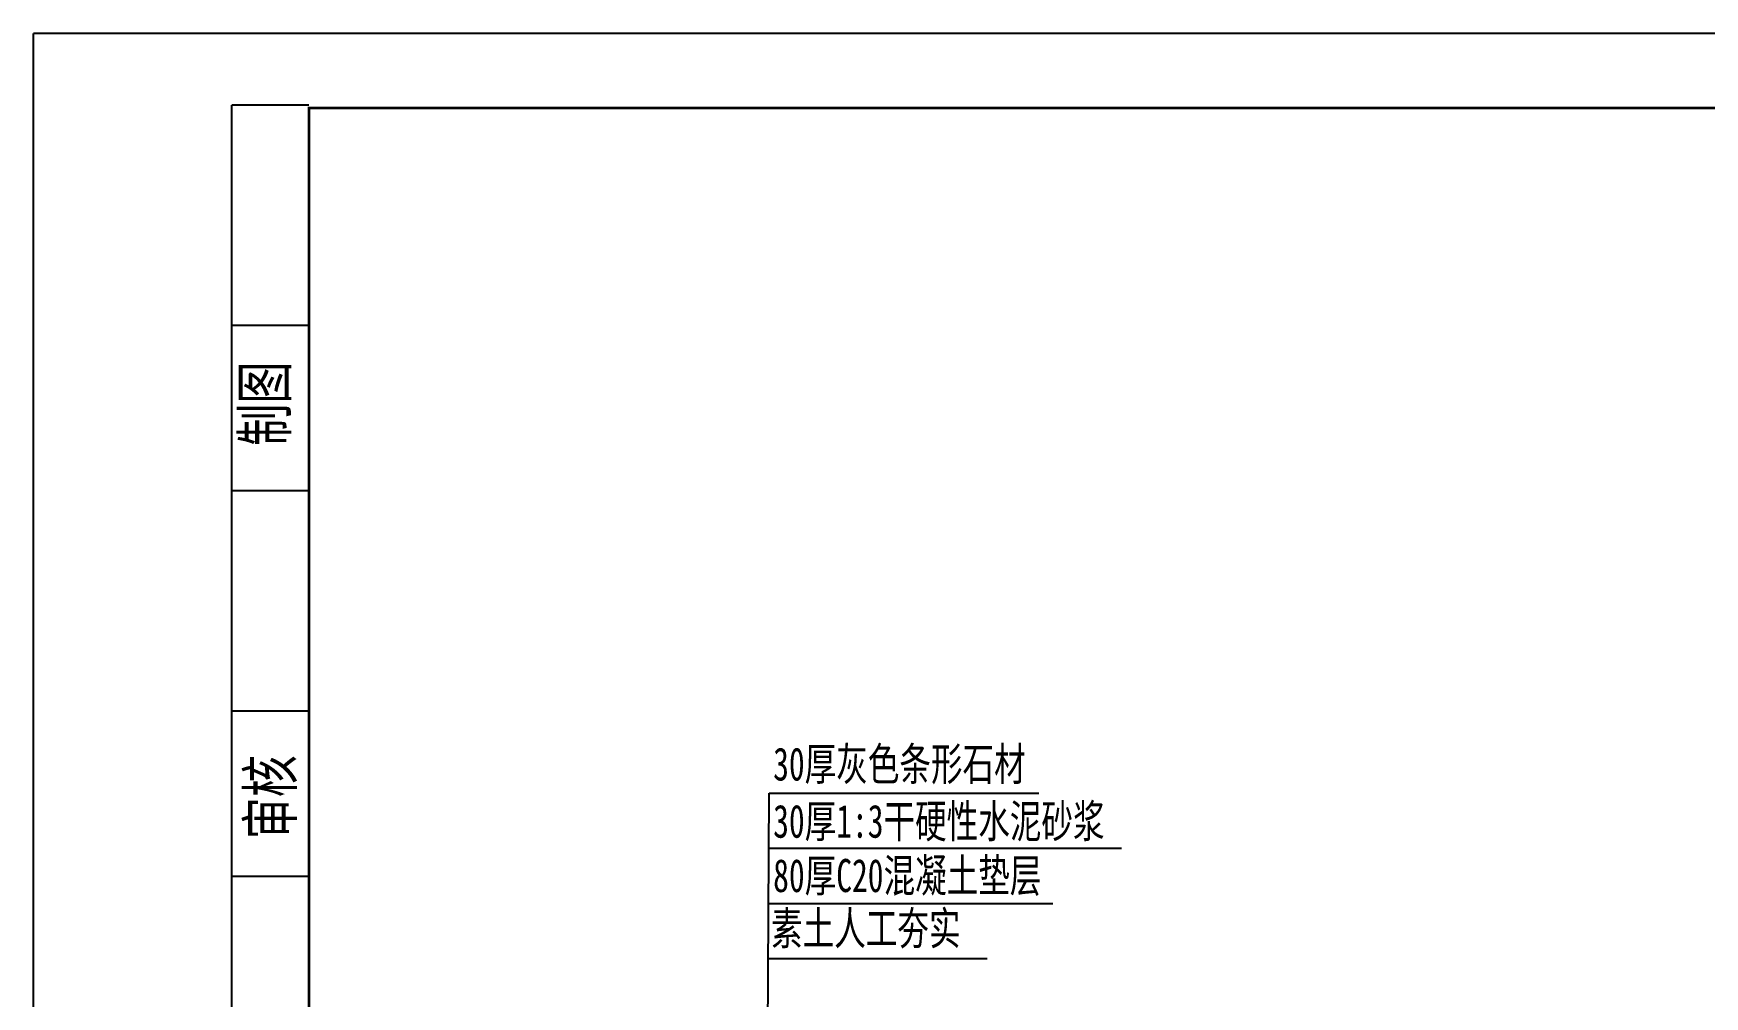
# Model space of a CAD drawing. Extents: x -439 to 3761, y 147 to 3065.
# Drawn here: x -439 to 1077, y 2191 to 3065 of the extents above; entities that cross this region are included whole.
import ezdxf

# ---------------------------------------------------------------- set-up
doc = ezdxf.new("R2010")
doc.units = 0
doc.layers.add('TEXT', color=41, linetype='CONTINUOUS')
doc.layers.add('TK', color=1, linetype='CONTINUOUS')
doc.styles.add('STYLE1', font='SIMSUN.TTF', dxfattribs={"width": 0.7})

msp = doc.modelspace()

# ---------------------------------------------------------------- linework, layer by layer
at = {"layer": 'TEXT', "linetype": 'CONTINUOUS'}
for p, q in [((226.2, 1898.5), (228.4, 2375.3)), ((228.4, 2375.3), (473, 2375.3)), ((228.4, 2325.3), (547.9, 2325.3)), ((228.6, 2275.3), (485.7, 2275.3)), ((228.6, 2225.3), (426.3, 2225.3))]:
    msp.add_line(p, q, dxfattribs=at)
at = {"layer": 'TK', "linetype": 'CONTINUOUS'}
for p, q in [((-438.9, 147.1), (-438.9, 3064.8)), ((3761.1, 3064.8), (-438.9, 3064.8)), ((-258.9, 1949.7), (-258.9, 2999.7)), ((-189, 2999.7), (-258.9, 2999.7)), ((-188.9, 247.1), (-188.9, 2997.1)), ((-188.9, 2997.1), (3661.1, 2997.1)), ((-189, 2799.7), (-258.9, 2799.7)), ((-189, 2649.7), (-258.9, 2649.7)), ((-189, 2449.7), (-258.9, 2449.7)), ((-189, 2299.7), (-258.9, 2299.7))]:
    msp.add_line(p, q, dxfattribs=at)
at = {"layer": 'TK', "linetype": 'CONTINUOUS', "const_width": 2.5}
msp.add_lwpolyline([(-188.9, 2997.1), (-188.9, 247.1), (3661.1, 247.1), (3661.1, 2997.1), (-188.9, 2997.1)], dxfattribs=at)

# ---------------------------------------------------------------- texts
at = {"layer": 'TEXT', "linetype": 'CONTINUOUS', "style": 'STYLE1', "width": 0.7}
for s, p in [('制图', (-209.3, 2690.6)), ('审核', (-204.1, 2333.5))]:
    msp.add_text(s, height=40, rotation=90, dxfattribs=at).set_placement(p)
for s, p in [('30厚灰色条形石材', (232.1, 2386.8)), ('30厚1:3干硬性水泥砂浆', (232.1, 2334.9)), ('80厚C20混凝土垫层', (232.1, 2285.6)), ('素土人工夯实', (230.2, 2237.7))]:
    msp.add_text(s, height=30, dxfattribs=at).set_placement(p)

doc.saveas('drawing.dxf')
